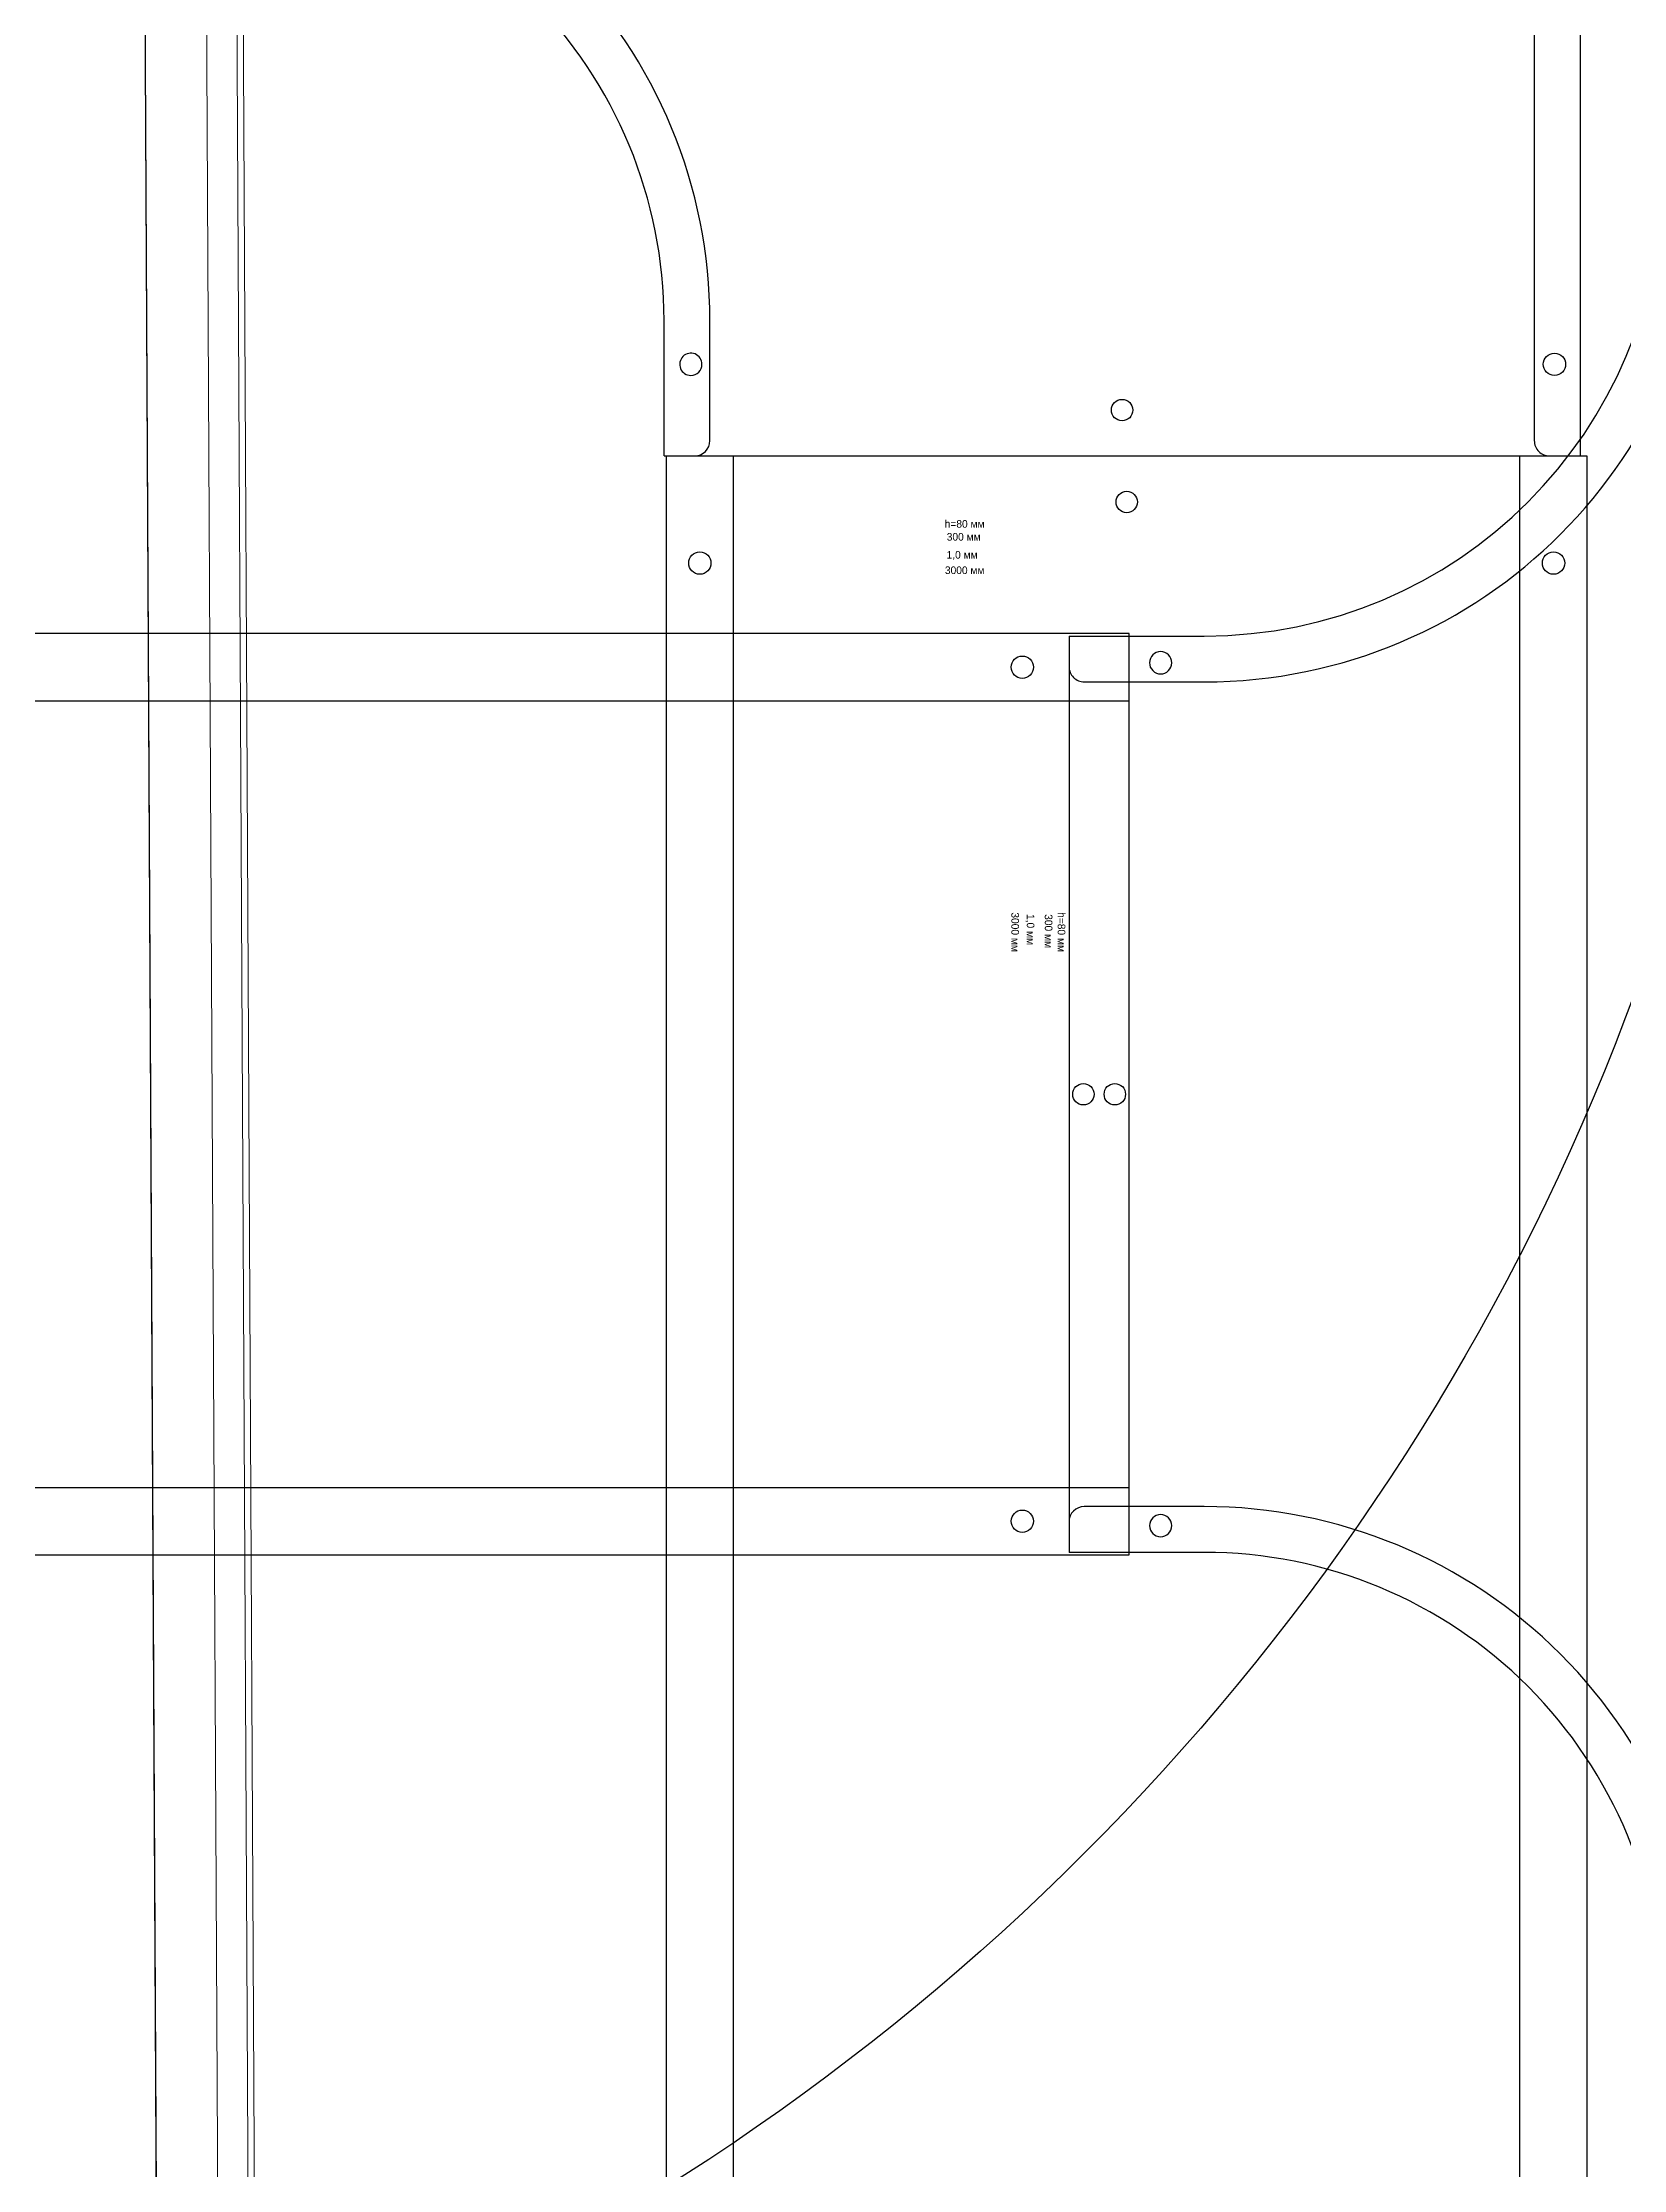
# Model space of a CAD drawing. Header units: millimetres. Extents: x -42533 to 645315, y 3457 to 82611.
# Drawn here: x 26957 to 27475, y 54408 to 55105 of the extents above; entities that cross this region are included whole.
import ezdxf
from ezdxf.enums import TextEntityAlignment as Align

# ---------------------------------------------------------------- set-up
doc = ezdxf.new("R2018")
doc.units = ezdxf.units.MM
for name, color, linetype, lineweight in [('Стены несущие', 7, 'Continuous', 30), ('Стены отделка', 7, 'Continuous', 30), ('Стены штриховка', 7, 'Continuous', 9), ('ШТРИХОВКА', 252, 'Continuous', 15)]:
    doc.layers.add(name, color=color, linetype=linetype, lineweight=lineweight)
doc.layers.add('ЭОМ_Лотки авар.', color=1, linetype='Continuous')
doc.layers.add('ЭОМ_Лотки рабочие', color=5, linetype='Continuous')
doc.styles.get("Standard").update_dxf_attribs({"font": 'arial.ttf'})

# ---------------------------------------------------------------- blocks, each defined once
blk = doc.blocks.new('1 этаж')
at = {"layer": 'Стены несущие', "color": 8}
blk.add_line((809.584, 20820.244), (788.155, 24989.292), dxfattribs=at)
at = {"layer": 'Стены отделка', "color": 8, "lineweight": 9}
for p, q in [((808.23, 24989.395), (829.585, 20840.244)), ((841.523, 20852.244), (820.23, 24989.457)), ((796.338, 23414.099), (803.028, 22114.116))]:
    blk.add_line(p, q, dxfattribs=at)
at = {"layer": 'Стены штриховка', "color": 8}
blk.add_line((818.23, 24989.447), (839.533, 20850.244), dxfattribs=at)
blk = doc.blocks.new('*U378')
at = {"color": 0, "linetype": 'ByBlock', "lineweight": -2}
for p, q in [((-150, 300), (-150, 344.3)), ((150, 344.3), (-150, 344.3)), ((150, 344.3), (150, 300)), ((-135, 300), (-135, 339.3)), ((135, 339.3), (135, 300)), ((-344.3, 150), (-300, 150)), ((-344.3, 150), (-344.3, -150)), ((300, 150), (344.3, 150)), ((344.3, -150), (344.3, 150)), ((-339.3, 135), (-300, 135)), ((300, 135), (339.3, 135)), ((339.3, -135), (-339.3, -135)), ((344.3, -150), (-344.3, -150))]:
    blk.add_line(p, q, dxfattribs=at)
for centre, radius in [((0, 329.3), 3.5), ((-329.3, 0), 3.5), ((329.3, 0), 3.5), ((-314.3, -141.6), 3.65), ((314.3, -141.6), 3.65)]:
    blk.add_circle(centre, radius, dxfattribs=at)
for centre, radius, start, end in [((-140, 339.3), 5, 0, 90), ((140, 339.3), 5, 90, 180), ((-141.25, 314.3), 3.65, 0, 180), ((-141.25, 314.3), 3.65, 180, 0), ((141.25, 314.3), 3.65, 90, 180), ((141.25, 314.3), 3.65, 180, 90), ((-300, 300), 150, 270, 0), ((-300, 300), 165, 270, 0), ((300, 300), 165, 180, 270), ((300, 300), 150, 180, 270), ((-339.3, 140), 5, 180, 270), ((-314.3, 141.25), 3.65, 270, 180), ((-314.3, 141.25), 3.65, 180, 270), ((314.3, 141.25), 3.65, 90, 270), ((314.3, 141.25), 3.65, 270, 90), ((339.3, 140), 5, 270, 0), ((-339.3, -140), 5, 90, 180), ((339.3, -140), 5, 0, 90)]:
    blk.add_arc(centre, radius, start, end, dxfattribs=at)
at = {"color": 0, "linetype": 'ByBlock', "lineweight": -2, "flags": 9}
for tag, p in [('НАИМЕНОВАНИЕ', (-28.08, -14.69)), ('АРТИКУЛ', (-27.92, -18.72)), ('ПРИМЕЧАНИЕ', (-27.44, -22.91))]:
    blk.add_attdef(tag, p, '', height=2.5, dxfattribs=at)
at = {"color": 0, "linetype": 'ByBlock', "lineweight": -2, "flags": 104}
for tag, p in [('ВЫСОТА', (-27.38, -28.78)), ('ШИРИНА', (-27.38, -37.51)), ('ТОЛЩИНА', (-27.74, -46.84))]:
    blk.add_attdef(tag, text='', height=2.5, dxfattribs=at).set_placement(p, align=Align.TOP_LEFT)
blk = doc.blocks.new('*U336')
at = {"color": 0, "linetype": 'ByBlock', "lineweight": -2}
for p, q in [((-150, 300), (-150, 344.3)), ((150, 344.3), (-150, 344.3)), ((150, 344.3), (150, 300)), ((-135, 300), (-135, 339.3)), ((135, 339.3), (135, 300)), ((-344.3, 150), (-300, 150)), ((-344.3, 150), (-344.3, -150)), ((300, 150), (344.3, 150)), ((344.3, -150), (344.3, 150)), ((-339.3, 135), (-300, 135)), ((300, 135), (339.3, 135)), ((339.3, -135), (-339.3, -135)), ((344.3, -150), (-344.3, -150))]:
    blk.add_line(p, q, dxfattribs=at)
for centre, radius in [((0, 329.3), 3.5), ((-329.3, 0), 3.5), ((329.3, 0), 3.5), ((-314.3, -141.6), 3.65), ((314.3, -141.6), 3.65)]:
    blk.add_circle(centre, radius, dxfattribs=at)
for centre, radius, start, end in [((-140, 339.3), 5, 0, 90), ((140, 339.3), 5, 90, 180), ((-141.25, 314.3), 3.65, 0, 180), ((-141.25, 314.3), 3.65, 180, 0), ((141.25, 314.3), 3.65, 90, 180), ((141.25, 314.3), 3.65, 180, 90), ((-300, 300), 150, 270, 0), ((-300, 300), 165, 270, 0), ((300, 300), 165, 180, 270), ((300, 300), 150, 180, 270), ((-339.3, 140), 5, 180, 270), ((-314.3, 141.25), 3.65, 270, 180), ((-314.3, 141.25), 3.65, 180, 270), ((314.3, 141.25), 3.65, 90, 270), ((314.3, 141.25), 3.65, 270, 90), ((339.3, 140), 5, 270, 0), ((-339.3, -140), 5, 90, 180), ((339.3, -140), 5, 0, 90)]:
    blk.add_arc(centre, radius, start, end, dxfattribs=at)
at = {"color": 0, "linetype": 'ByBlock', "lineweight": -2, "flags": 9}
for tag, p in [('НАИМЕНОВАНИЕ', (-28.08, -14.69)), ('АРТИКУЛ', (-27.92, -18.72)), ('ПРИМЕЧАНИЕ', (-27.44, -22.91))]:
    blk.add_attdef(tag, p, '', height=2.5, dxfattribs=at)
at = {"color": 0, "linetype": 'ByBlock', "lineweight": -2, "flags": 104}
for tag, p in [('ВЫСОТА', (-27.38, -28.78)), ('ШИРИНА', (-27.38, -37.51)), ('ТОЛЩИНА', (-27.74, -46.84))]:
    blk.add_attdef(tag, text='', height=2.5, dxfattribs=at).set_placement(p, align=Align.TOP_LEFT)
blk = doc.blocks.new('*U48')
at = {"color": 0, "linetype": 'Continuous', "lineweight": 25}
for p, q in [((-128.8, -6813.27), (-128.8, 0)), ((128.8, -6813.27), (128.8, 0))]:
    blk.add_line(p, q, dxfattribs=at)
blk.add_lwpolyline([(150.8, -6813.27), (150.8, 0), (-150.8, 0), (-150.8, -6813.27)], close=True, dxfattribs=at)
at = {"color": 0, "linetype": 'ByBlock', "lineweight": -2}
blk.add_circle((0, -15), 3.5, dxfattribs=at)
at = {"color": 0, "linetype": 'Continuous', "lineweight": 25}
for centre, radius in [((0, -15), 3.5), ((-139.8, -35), 3.65), ((139.8, -35), 3.65)]:
    blk.add_circle(centre, radius, dxfattribs=at)
at = {"color": 0, "flags": 9}
for tag, p in [('АРТИКУЛ', (-59.7, -11.85)), ('НАИМЕНОВАНИЕ', (-59.12, -7.02)), ('ПРИМЕЧАНИЕ', (-58.82, -17.26))]:
    blk.add_attdef(tag, text='', height=2.5, dxfattribs=at).set_placement(p, align=Align.TOP_LEFT)
at = {"color": 0, "lineweight": 30, "flags": 104}
for tag, p in [('ВЫСОТА', (-59.61, -20.92)), ('ШИРИНА', (-58.94, -25.15)), ('ТОЛЩИНА', (-58.99, -31.04)), ('ДЛИНА', (-59.54, -36.09))]:
    blk.add_attdef(tag, text='', height=2.5, dxfattribs=at).set_placement(p, align=Align.TOP_LEFT)
blk = doc.blocks.new('*U341')
at = {"color": 0, "linetype": 'Continuous', "lineweight": 25}
for p, q in [((-128.8, -2942.37), (-128.8, 0)), ((128.8, -2942.37), (128.8, 0))]:
    blk.add_line(p, q, dxfattribs=at)
blk.add_lwpolyline([(150.8, -2942.37), (150.8, 0), (-150.8, 0), (-150.8, -2942.37)], close=True, dxfattribs=at)
at = {"color": 0, "linetype": 'ByBlock', "lineweight": -2}
blk.add_circle((0, -15), 3.5, dxfattribs=at)
at = {"color": 0, "linetype": 'Continuous', "lineweight": 25}
for centre, radius in [((0, -15), 3.5), ((-139.8, -35), 3.65), ((139.8, -35), 3.65)]:
    blk.add_circle(centre, radius, dxfattribs=at)
at = {"color": 0, "flags": 9}
for tag, p in [('АРТИКУЛ', (-59.7, -11.85)), ('НАИМЕНОВАНИЕ', (-59.12, -7.02)), ('ПРИМЕЧАНИЕ', (-58.82, -17.26))]:
    blk.add_attdef(tag, text='', height=2.5, dxfattribs=at).set_placement(p, align=Align.TOP_LEFT)
at = {"color": 0, "lineweight": 30, "flags": 104}
for tag, p in [('ВЫСОТА', (-59.61, -20.92)), ('ШИРИНА', (-58.94, -25.15)), ('ТОЛЩИНА', (-58.99, -31.04)), ('ДЛИНА', (-59.54, -36.09))]:
    blk.add_attdef(tag, text='', height=2.5, dxfattribs=at).set_placement(p, align=Align.TOP_LEFT)

msp = doc.modelspace()

# ---------------------------------------------------------------- linework, layer by layer
at = {"layer": 'ЭОМ_Лотки рабочие', "color": 7, "lineweight": 30}
msp.add_circle((26748.33, 55062.06), 777.93, dxfattribs=at)

# ---------------------------------------------------------------- block references
at = {"layer": 'ШТРИХОВКА'}
msp.add_blockref('1 этаж', (26191.57, 32286.65), dxfattribs=at)
at = {"layer": 'ЭОМ_Лотки авар.', "color": 1}
ref = msp.add_blockref('*U336', (27637.73, 54760.5), dxfattribs=dict(at, rotation=89.99999999999999))
lines = msp.add_mtext('h=80 мм', dxfattribs={"layer": '0', "color": 0, "linetype": 'ByBlock', "lineweight": -2, "insert": (27666.51, 54733.12), "char_height": 2.5, "attachment_point": 1, "rotation": 90})
ref.add_attrib('ВЫСОТА', '', (27666.51, 54733.12), dxfattribs={"flags": 2}).embed_mtext(lines)
lines = msp.add_mtext('300 мм', dxfattribs={"layer": '0', "color": 0, "linetype": 'ByBlock', "lineweight": -2, "insert": (27675.24, 54733.12), "char_height": 2.5, "attachment_point": 1, "rotation": 90})
ref.add_attrib('ШИРИНА', '', (27675.24, 54733.12), dxfattribs={"flags": 2}).embed_mtext(lines)
lines = msp.add_mtext('1,5 мм', dxfattribs={"layer": '0', "color": 0, "linetype": 'ByBlock', "lineweight": -2, "insert": (27684.56, 54732.76), "char_height": 2.5, "attachment_point": 1, "rotation": 90})
ref.add_attrib('ТОЛЩИНА', '', (27684.56, 54732.76), dxfattribs={"flags": 2}).embed_mtext(lines)
ref = msp.add_blockref('*U48', (27313.13, 54760.5), dxfattribs=dict(at, rotation=270))
lines = msp.add_mtext('3000 мм', dxfattribs={"layer": '0', "color": 0, "insert": (27277.05, 54820.04), "char_height": 2.5, "attachment_point": 1, "rotation": 270})
ref.add_attrib('ДЛИНА', '', (27277.05, 54820.04), dxfattribs={"flags": 2}).embed_mtext(lines)
lines = msp.add_mtext('1,0 мм', dxfattribs={"layer": '0', "color": 0, "insert": (27282.09, 54819.49), "char_height": 2.5, "attachment_point": 1, "rotation": 270})
ref.add_attrib('ТОЛЩИНА', '', (27282.09, 54819.49), dxfattribs={"flags": 2}).embed_mtext(lines)
lines = msp.add_mtext('h=80 мм', dxfattribs={"layer": '0', "color": 0, "insert": (27292.22, 54820.11), "char_height": 2.5, "attachment_point": 1, "rotation": 270})
ref.add_attrib('ВЫСОТА', '', (27292.22, 54820.11), dxfattribs={"flags": 2}).embed_mtext(lines)
lines = msp.add_mtext('300 мм', dxfattribs={"layer": '0', "color": 0, "insert": (27287.99, 54819.44), "char_height": 2.5, "attachment_point": 1, "rotation": 270})
ref.add_attrib('ШИРИНА', '', (27287.99, 54819.44), dxfattribs={"flags": 2}).embed_mtext(lines)
at = {"layer": 'ЭОМ_Лотки рабочие'}
ref = msp.add_blockref('*U378', (27310.82, 55313.76), dxfattribs=dict(at, rotation=89.99999999999999))
lines = msp.add_mtext('h=100 мм', dxfattribs={"layer": '0', "color": 0, "linetype": 'ByBlock', "lineweight": -2, "insert": (27339.61, 55286.38), "char_height": 2.5, "attachment_point": 1, "rotation": 90})
ref.add_attrib('ВЫСОТА', '', (27339.61, 55286.38), dxfattribs={"flags": 2}).embed_mtext(lines)
lines = msp.add_mtext('300 мм', dxfattribs={"layer": '0', "color": 0, "linetype": 'ByBlock', "lineweight": -2, "insert": (27348.33, 55286.39), "char_height": 2.5, "attachment_point": 1, "rotation": 90})
ref.add_attrib('ШИРИНА', '', (27348.33, 55286.39), dxfattribs={"flags": 2}).embed_mtext(lines)
lines = msp.add_mtext('0,8 мм', dxfattribs={"layer": '0', "color": 0, "linetype": 'ByBlock', "lineweight": -2, "insert": (27357.66, 55286.02), "char_height": 2.5, "attachment_point": 1, "rotation": 90})
ref.add_attrib('ТОЛЩИНА', '', (27357.66, 55286.02), dxfattribs={"flags": 2}).embed_mtext(lines)
ref = msp.add_blockref('*U341', (27312.32, 54969.38), dxfattribs=at)
lines = msp.add_mtext('3000 мм', dxfattribs={"layer": '0', "color": 0, "insert": (27252.78, 54933.29), "char_height": 2.5, "attachment_point": 1})
ref.add_attrib('ДЛИНА', '', (27252.78, 54933.29), dxfattribs={"flags": 64}).embed_mtext(lines)
lines = msp.add_mtext('1,0 мм', dxfattribs={"layer": '0', "color": 0, "insert": (27253.33, 54938.34), "char_height": 2.5, "attachment_point": 1})
ref.add_attrib('ТОЛЩИНА', '', (27253.33, 54938.34), dxfattribs={"flags": 64}).embed_mtext(lines)
lines = msp.add_mtext('h=80 мм', dxfattribs={"layer": '0', "color": 0, "insert": (27252.71, 54948.46), "char_height": 2.5, "attachment_point": 1})
ref.add_attrib('ВЫСОТА', '', (27252.71, 54948.46), dxfattribs={"flags": 64}).embed_mtext(lines)
lines = msp.add_mtext('300 мм', dxfattribs={"layer": '0', "color": 0, "insert": (27253.38, 54944.23), "char_height": 2.5, "attachment_point": 1})
ref.add_attrib('ШИРИНА', '', (27253.38, 54944.23), dxfattribs={"flags": 64}).embed_mtext(lines)

doc.saveas('drawing.dxf')
